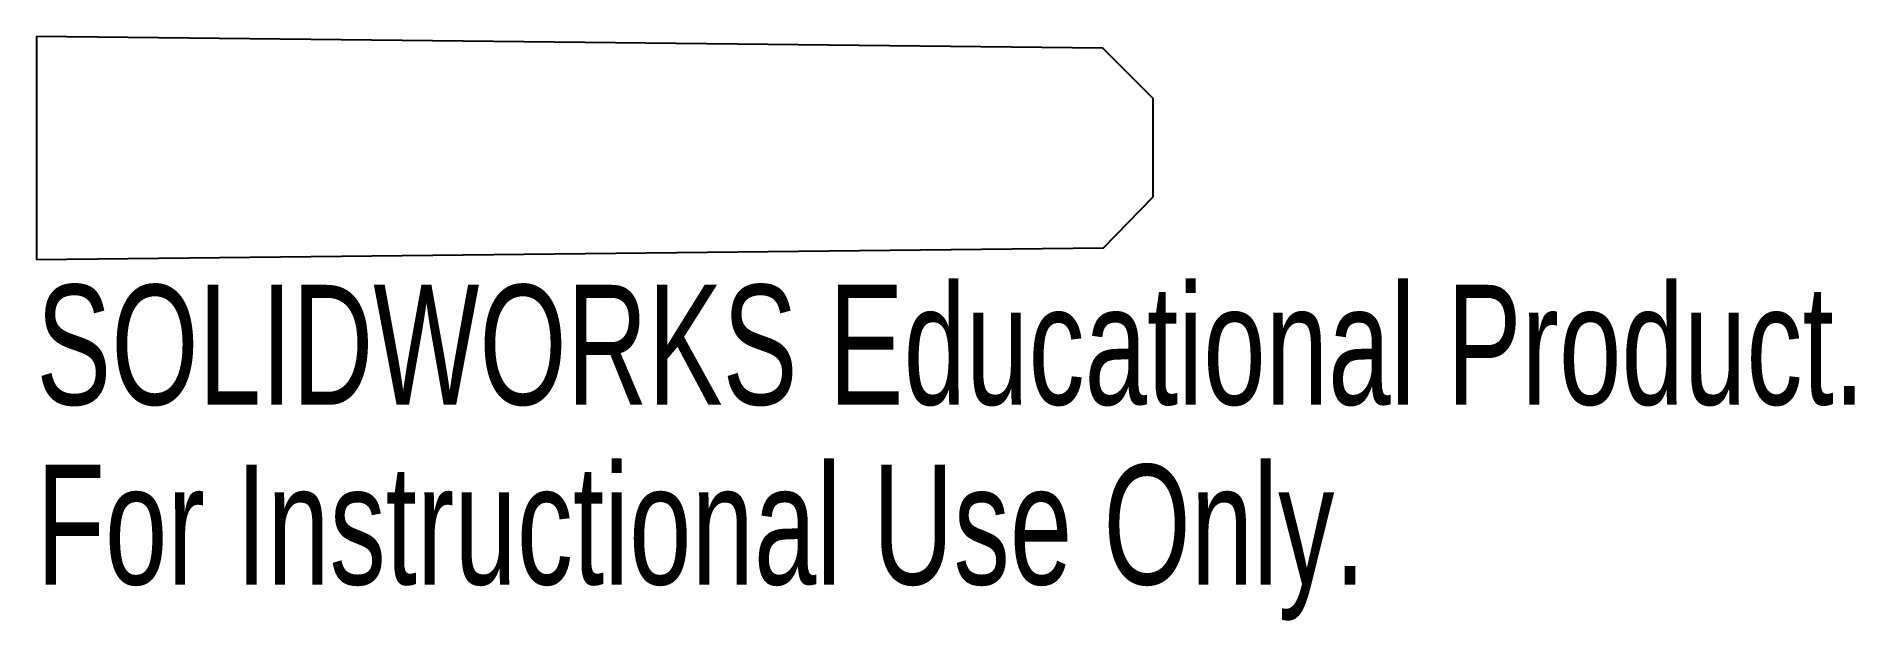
# Model space of a CAD drawing. Header units: millimetres. Extents: x 0 to 73.3, y -14.6 to 9.
import ezdxf

# ---------------------------------------------------------------- set-up
doc = ezdxf.new("R2010")
doc.units = ezdxf.units.MM
doc.styles.add('SLDTEXTSTYLE0', font='TXT', dxfattribs={"width": 0.7})

msp = doc.modelspace()

# ---------------------------------------------------------------- linework, layer by layer
at = {"color": 7, "linetype": 'Continuous', "lineweight": 25}
for p, q in [((42.978, 8.522), (0, 9)), ((0, 9), (0, 0)), ((45, 6.5), (42.978, 8.522)), ((45, 2.523), (45, 6.5)), ((43, 0.478), (45, 2.523)), ((0, 0), (43, 0.478))]:
    msp.add_line(p, q, dxfattribs=at)

# ---------------------------------------------------------------- texts
at = {"color": 7, "linetype": 'Continuous', "char_height": 4.83362, "attachment_point": 1, "style": 'SLDTEXTSTYLE0'}
for s, insert in [('SOLIDWORKS Educational Product.', (0, -1.02)), ('For Instructional Use Only.', (0, -8.27))]:
    msp.add_mtext(s, dxfattribs=dict(at, insert=insert))

doc.saveas('drawing.dxf')
